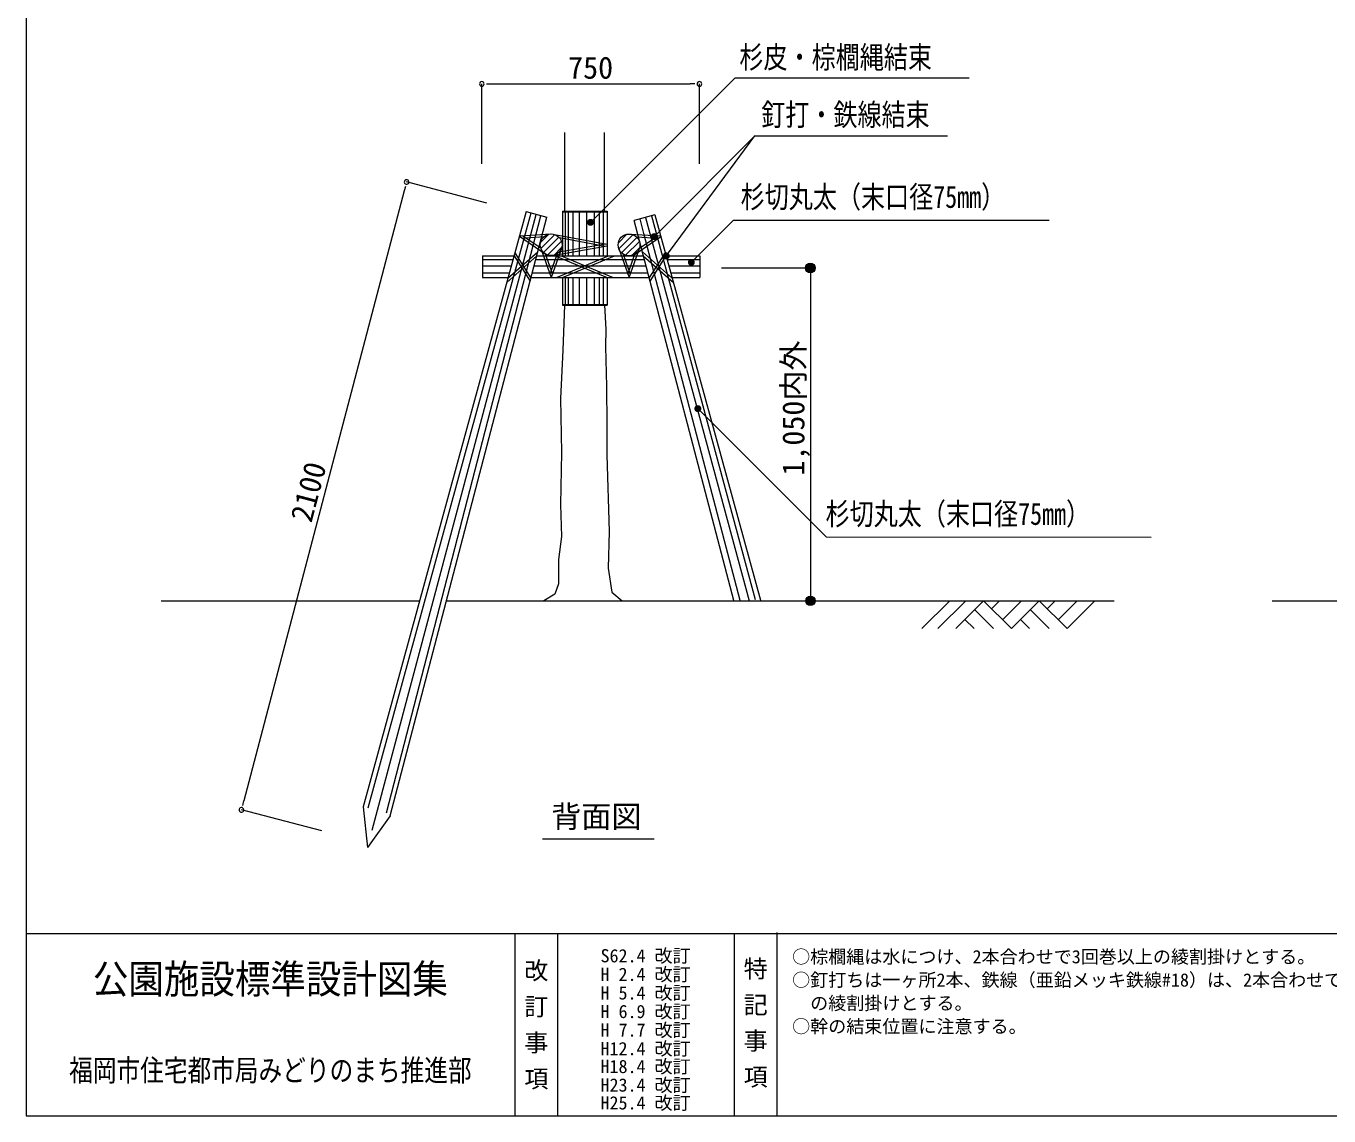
# Model space of a CAD drawing. Units: millimetres, scale not verified. Extents: x 3938 to 6677, y 5041 to 6908.
# Drawn here: x 3938 to 5341, y 5041 to 6215 of the extents above; entities that cross this region are included whole.
import ezdxf
from ezdxf.enums import TextEntityAlignment as Align

# ---------------------------------------------------------------- set-up
doc = ezdxf.new("R2010")
doc.units = ezdxf.units.MM
doc.header["$LTSCALE"] = 10
doc.header["$PDMODE"] = 32
doc.header["$PDSIZE"] = 5
for name, color, linetype, lineweight in [('_0-0_', 7, 'Continuous', 13), ('ハッチ', 4, 'Continuous', 13), ('寸法', 1, 'Continuous', 13), ('本体', 7, 'Continuous', 13)]:
    doc.layers.add(name, color=color, linetype=linetype, lineweight=lineweight)
doc.styles.add('@ＭＳ ゴシック', font='')
doc.styles.add('ＭＳ ゴシック', font='')
doc.styles.get('@ＭＳ ゴシック').set_extended_font_data('@MS Gothic')
doc.styles.get('ＭＳ ゴシック').set_extended_font_data('MS Gothic')

# ---------------------------------------------------------------- blocks, each defined once
blk = doc.blocks.new('filled_dot')
at = {"color": 0, "linetype": 'Continuous', "lineweight": -2, "const_width": 1.25}
blk.add_lwpolyline([(-0.625, 0, 1), (0.625, 0, 1)], format="xyb", close=True, dxfattribs=at)

msp = doc.modelspace()

# ---------------------------------------------------------------- hatches: boundary and pattern name
at = {"layer": '寸法'}
for points in [[(4788.09, 5954.16, 1), (4777.74, 5954.16), (4782.92, 5954.16), (4782.92, 5948.98, 0.41421)], [(4777.74, 5954.16), (4782.92, 5954.16), (4782.92, 5948.98, -0.41421)], [(4782.92, 5600.79, -0.41421), (4787.92, 5595.79, -1), (4777.92, 5595.79, -0.41421)]]:
    msp.add_hatch(color=256, dxfattribs=at).paths.add_polyline_path(points)

# ---------------------------------------------------------------- linework, layer by layer
at = {"layer": '_0-0_', "color": 6}
msp.add_line((3938.49, 5237.64), (6676.62, 5237.64), dxfattribs=at)
at = {"layer": '_0-0_'}
for p, q in [((4464.55, 5237.64), (4464.55, 5041.06)), ((4510.51, 5237.64), (4510.51, 5041.06)), ((4700.67, 5237.64), (4700.67, 5041.06)), ((4746.64, 5238.59), (4746.64, 5041.06))]:
    msp.add_line(p, q, dxfattribs=at)
at = {"layer": '_0-0_', "color": 6}
msp.add_lwpolyline([(6676.62, 6852.87), (3938.49, 6852.87), (3938.49, 5041.06), (6676.62, 5041.06)], close=True, dxfattribs=at)
at = {"layer": 'ハッチ'}
for p, q in [((4903.01, 5565.85), (4932.96, 5595.79)), ((4920.29, 5565.85), (4950.24, 5595.79)), ((4939.49, 5565.85), (4969.43, 5595.79)), ((4959.83, 5586.2), (4980.18, 5565.85)), ((4969.43, 5595.79), (4999.38, 5565.85)), ((4977.96, 5587.26), (4986.49, 5595.79)), ((4989.79, 5575.43), (5010.15, 5595.79)), ((4999.38, 5565.85), (5029.33, 5595.79)), ((5019.73, 5586.2), (5040.08, 5565.85)), ((5029.33, 5595.79), (5059.27, 5565.85)), ((5037.86, 5587.26), (5046.39, 5595.79)), ((5049.69, 5575.43), (5070.05, 5595.79)), ((5059.27, 5565.85), (5089.22, 5595.79)), ((4949.28, 5575.64), (4959.07, 5565.85)), ((5009.17, 5575.64), (5018.96, 5565.85))]:
    msp.add_line(p, q, dxfattribs=at)
msp.add_point((4782.92, 5595.79), dxfattribs=at)
at = {"layer": '寸法'}
for p, q in [((4429.2, 6066.43), (4429.2, 6152.35)), ((4434.2, 6152.35), (4439.2, 6152.35)), ((4439.2, 6152.35), (4653.44, 6152.35)), ((4658.44, 6152.35), (4653.44, 6152.35)), ((4663.44, 6066.43), (4663.44, 6152.35)), ((4434.55, 6024.06), (4348.19, 6046.76)), ((4345.65, 6037.09), (4172.99, 5380.28)), ((4346.92, 6041.92), (4345.65, 6037.09)), ((4171.72, 5375.44), (4172.99, 5380.28)), ((4256.8, 5347.91), (4170.44, 5370.61))]:
    msp.add_line(p, q, dxfattribs=at)
at = {"layer": '寸法', "color": 3}
msp.add_line((4494.48, 5339.58), (4614.67, 5339.58), dxfattribs=at)
at = {"layer": '寸法'}
for points in [[(4546.19, 6003.31), (4551.5, 6008.62), (4701.8, 6158.92), (4953.79, 6158.92)], [(4614.68, 5987.91), (4619.99, 5993.21), (4723.23, 6096.46), (4930.36, 6096.46)], [(4627.75, 5967.16), (4632.2, 5973.19), (4723.23, 6096.46), (4920.46, 6096.46)], [(4654.73, 5960.21), (4660.03, 5965.52), (4700.09, 6005.57), (5039.99, 6005.57)], [(4661.73, 5802.7), (4667.04, 5797.4), (4799.75, 5664.69), (5149.82, 5664.36)]]:
    msp.add_lwpolyline(points, dxfattribs=at)
for centre, radius in [((4782.92, 5954.16), 5.18), ((4782.92, 5595.79), 5)]:
    msp.add_circle(centre, radius, dxfattribs=at)
for centre, start, end in [((4429.2, 6152.35), 0, 180), ((4429.2, 6152.35), 180, 0), ((4663.44, 6152.35), 0, 180), ((4663.44, 6152.35), 180, 0), ((4348.19, 6046.76), 75.27111, 255.27111), ((4348.19, 6046.76), 255.27111, 75.27111), ((4170.44, 5370.61), 75.27111, 255.27111), ((4170.44, 5370.61), 255.27111, 75.27111)]:
    msp.add_arc(centre, 2.5, start, end, dxfattribs=at)
at = {"layer": '本体'}
for p, q in [((4518.37, 6015.36), (4518.37, 6100.02)), ((4561.18, 6015.36), (4561.18, 6099.92)), ((4476.86, 6014.84), (4301.6, 5374.03)), ((4330.36, 5364.23), (4499.21, 6008.73)), ((4476.86, 6014.84), (4499.21, 6008.73)), ((4516.03, 6015.36), (4516.03, 5967.16)), ((4516.03, 6015.36), (4563.94, 6015.36)), ((4516.03, 6014.71), (4563.94, 6014.71)), ((4563.94, 6015.36), (4563.94, 5967.16)), ((4615.56, 6011.33), (4593.21, 6005.22)), ((4700.38, 5596.15), (4593.21, 6005.22)), ((4604.72, 5986.94), (4599.48, 6006.94)), ((4615.56, 6011.33), (4729.04, 5596.39)), ((4469.72, 5988.65), (4503.29, 5990.89)), ((4507.35, 5990.37), (4563.94, 5979.92)), ((4588.07, 5990.66), (4621.76, 5988.63)), ((4469.64, 5988.37), (4498.4, 5968.74)), ((4472.61, 5986.34), (4495.9, 5987.89)), ((4473.31, 5988.89), (4492.54, 5975.76)), ((4492.48, 5976.06), (4503.76, 5943.75)), ((4505.26, 5967.54), (4563.94, 5978.16)), ((4512.53, 5971.4), (4561.81, 5980.31)), ((4512.64, 5986.85), (4561.81, 5977.77)), ((4594.12, 5969.15), (4621.94, 5987.97)), ((4595.46, 5987.71), (4619.42, 5986.27)), ((4598.8, 5975.34), (4618.72, 5988.81)), ((4429.87, 5967.16), (4463.82, 5967.16)), ((4429.87, 5967.16), (4429.87, 5943.75)), ((4456.02, 5938.65), (4488.32, 5967.16)), ((4457.22, 5943.04), (4489.45, 5971.49)), ((4463.82, 5967.16), (4481.15, 5939.82)), ((4464.71, 5970.42), (4482.02, 5943.12)), ((4488.32, 5967.16), (4603.18, 5967.16)), ((4497.5, 5969.27), (4505.09, 5947.53)), ((4510.11, 5969.32), (4502.44, 5947.54)), ((4514.83, 5975.22), (4503.76, 5943.75)), ((4508.05, 5967.16), (4563.94, 5943.75)), ((4509.55, 5943.75), (4565.46, 5967.16)), ((4514.52, 5967.16), (4570.41, 5943.75)), ((4516.03, 5943.75), (4571.94, 5967.16)), ((4576.55, 5975.03), (4587.64, 5943.75)), ((4581.31, 5969.08), (4588.97, 5947.5)), ((4586.32, 5947.5), (4593.92, 5969.05)), ((4587.64, 5943.75), (4598.76, 5975.26)), ((4602.08, 5971.37), (4634.3, 5942.8)), ((4602.99, 5967.22), (4635.51, 5938.39)), ((4609.42, 5943.36), (4626.78, 5970.31)), ((4610.28, 5940.07), (4627.66, 5967.07)), ((4627.64, 5967.16), (4663.87, 5967.16)), ((4663.87, 5967.16), (4663.87, 5943.75)), ((4429.87, 5943.75), (4457.42, 5943.75)), ((4482.19, 5943.75), (4609.31, 5943.75)), ((4516.03, 5943.75), (4516.03, 5914.15)), ((4563.94, 5943.75), (4563.94, 5914.15)), ((4634.04, 5943.75), (4663.87, 5943.75)), ((4516.03, 5914.97), (4563.94, 5914.97)), ((4516.03, 5914.15), (4563.94, 5914.15)), ((4083.82, 5595.79), (4361.4, 5595.79)), ((4391.29, 5595.79), (5109.99, 5595.79)), ((4746.09, 5595.79), (4782.92, 5595.79)), ((5280.11, 5595.79), (5489.53, 5595.79)), ((4301.6, 5374.03), (4306.26, 5330.12)), ((4330.36, 5364.23), (4306.26, 5330.12))]:
    msp.add_line(p, q, dxfattribs=at)
at = {"layer": '本体', "color": 4}
for p, q in [((4481.76, 6013.12), (4306.5, 5372.31)), ((4311.03, 5348.89), (4487.85, 6011.83)), ((4326.39, 5367.31), (4492.88, 6010.46)), ((4519.03, 6015.36), (4519.03, 5967.16)), ((4522.03, 6014.71), (4522.03, 5967.16)), ((4527.05, 6014.71), (4527.05, 5967.16)), ((4534.03, 6014.71), (4534.03, 5967.16)), ((4541.88, 6014.71), (4541.88, 5967.16)), ((4550.24, 6014.71), (4550.24, 5967.16)), ((4555.49, 6014.71), (4555.49, 5967.16)), ((4559.82, 6014.68), (4559.82, 5967.16)), ((4605.49, 6008.58), (4716.85, 5595.79)), ((4611.88, 6010.33), (4723.34, 5597.02)), ((4492.27, 5981.54), (4501.41, 5990.68)), ((4492.8, 5975), (4507.95, 5990.15)), ((4576.15, 5981.3), (4585.28, 5990.44)), ((4576.68, 5974.76), (4591.82, 5989.9)), ((4707.15, 5595.95), (4603.59, 5991.24)), ((4495.62, 5970.75), (4512.2, 5987.33)), ((4500.02, 5968.07), (4514.88, 5982.93)), ((4506.9, 5967.88), (4515.07, 5976.05)), ((4579.49, 5970.51), (4596.08, 5987.09)), ((4583.89, 5967.83), (4598.75, 5982.69)), ((4590.77, 5967.64), (4598.94, 5975.81)), ((4429.87, 5963.37), (4462.78, 5963.37)), ((4487.32, 5963.37), (4604.17, 5963.37)), ((4628.67, 5963.37), (4663.87, 5963.37)), ((4429.87, 5956.57), (4460.92, 5956.57)), ((4429.87, 5949.01), (4458.86, 5949.01)), ((4483.56, 5949.01), (4607.93, 5949.01)), ((4485.54, 5956.57), (4605.95, 5956.57)), ((4630.53, 5956.57), (4663.87, 5956.57)), ((4632.6, 5949.01), (4663.87, 5949.01)), ((4519.03, 5943.75), (4519.03, 5914.97)), ((4522.03, 5943.75), (4522.03, 5914.97)), ((4527.05, 5943.75), (4527.05, 5914.97)), ((4534.03, 5943.75), (4534.03, 5914.97)), ((4541.88, 5943.75), (4541.88, 5914.97)), ((4550.24, 5943.75), (4550.24, 5914.97)), ((4555.49, 5943.75), (4555.49, 5914.97)), ((4559.82, 5943.75), (4559.82, 5914.97))]:
    msp.add_line(p, q, dxfattribs=at)
at = {"layer": '本体', "color": 1}
for p, q in [((4687.18, 5954.16), (4782.92, 5954.16)), ((4782.92, 5954.16), (4782.92, 5595.79))]:
    msp.add_line(p, q, dxfattribs=at)
at = {"layer": '本体'}
for points in [[(4518.16, 5914.27), (4516.4, 5865.63), (4513.73, 5813.6), (4515.06, 5755.56), (4513.73, 5699.53), (4515.06, 5664.84), (4511.73, 5640.16), (4511.73, 5614.14), (4507.72, 5602.8), (4496.04, 5595.79)], [(4561.34, 5914.34), (4562.71, 5887.99), (4562.26, 5869.67), (4563.4, 5826.59), (4563.87, 5785.52), (4563.64, 5752.99), (4566.3, 5670.27), (4565.13, 5630.98), (4569.23, 5605.18), (4580.38, 5595.8), (4580.38, 5595.79)]]:
    msp.add_lwpolyline(points, dxfattribs=at)
for centre in [(4503.76, 5979.19), (4587.64, 5978.96)]:
    msp.add_circle(centre, 11.73, dxfattribs=at)
at = {"layer": '本体', "color": 1}
msp.add_point((4782.92, 5954.16), dxfattribs=at)

# ---------------------------------------------------------------- block references
at = {"layer": '寸法', "xscale": 3, "yscale": 3}
for p, rotation in [((4546.19, 6003.31), 45), ((4614.68, 5987.91), 45), ((4627.75, 5967.16), 53.6), ((4654.73, 5960.21), 45), ((4661.73, 5802.7), 315)]:
    msp.add_blockref('filled_dot', p, dxfattribs=dict(at, rotation=rotation))

# ---------------------------------------------------------------- texts
at = {"layer": '_0-0_', "style": 'ＭＳ ゴシック'}
for s, p in [('S62.4 改訂', (4605.47, 5213.57)), ('H 2.4 改訂', (4605.47, 5193.57)), ('H 5.4 改訂', (4605.47, 5173.57)), ('H 6.9 改訂', (4605.47, 5153.57)), ('H 7.7 改訂', (4605.47, 5133.57)), ('H12.4 改訂', (4605.47, 5113.57)), ('H18.4 改訂', (4605.47, 5094.37)), ('H23.4 改訂', (4605.47, 5074.37)), ('H25.4 改訂', (4605.47, 5055.18))]:
    msp.add_text(s, height=14.24, dxfattribs=at).set_placement(p, align=Align.MIDDLE_CENTER)
for s, p in [('○棕櫚縄は水につけ、2本合わせで3回巻以上の綾割掛けとする。', (4763.26, 5219.63)), ('○釘打ちは一ヶ所2本、鉄線（亜鉛メッキ鉄線#18）は、2本合わせで3回巻以上', (4763.26, 5194.63)), ('\u3000の綾割掛けとする。', (4763.26, 5169.63)), ('○幹の結束位置に注意する。', (4763.26, 5144.63))]:
    msp.add_text(s, height=14.24, dxfattribs=at).set_placement(p, align=Align.TOP_LEFT)
for s, height, width, p in [('公園施設標準設計図集', 31.14, 0.9, (4201.52, 5188.49)), ('福岡市住宅都市局みどりのまち推進部', 23.36, 0.8, (4201.52, 5090.2))]:
    msp.add_text(s, height=height, dxfattribs=dict(at, width=width)).set_placement(p, align=Align.MIDDLE_CENTER)
at = {"layer": '_0-0_', "style": '@ＭＳ ゴシック'}
for s, p in [('改 訂 事 項', (4487.53, 5139.71)), ('特 記 事 項', (4723.65, 5141.67))]:
    msp.add_text(s, height=18.99, rotation=270, dxfattribs=at).set_placement(p, align=Align.MIDDLE_CENTER)
at = {"layer": '寸法', "color": 3, "style": 'ＭＳ ゴシック', "width": 0.8}
for s, p in [('杉皮・棕櫚縄結束', (4706.52, 6162.2)), ('釘打・鉄線結束', (4730, 6100.23)), ('杉切丸太（末口径75mm）', (4707.87, 6011.77)), ('杉切丸太（末口径75mm）', (4799.27, 5670.41))]:
    msp.add_text(s, height=23.74, dxfattribs=at).set_placement(p, align=Align.BOTTOM_LEFT)
at = {"layer": '寸法', "color": 3, "style": 'ＭＳ ゴシック'}
msp.add_text('750', height=23.74, dxfattribs=at).set_placement((4546.32, 6169.85), align=Align.MIDDLE_CENTER)
msp.add_text('2100', height=23.74, rotation=75.271, dxfattribs=at).set_placement((4242.39, 5713.13), align=Align.MIDDLE_CENTER)
msp.add_text('背面図', height=23.74, dxfattribs=at).set_placement((4503.92, 5344.47), align=Align.BOTTOM_LEFT)
at = {"layer": '本体', "color": 3, "style": 'ＭＳ ゴシック'}
msp.add_text('1,050内外', height=23.74, rotation=90, dxfattribs=at).set_placement((4783.59, 5730.59), align=Align.BOTTOM_LEFT)

doc.saveas('drawing.dxf')
